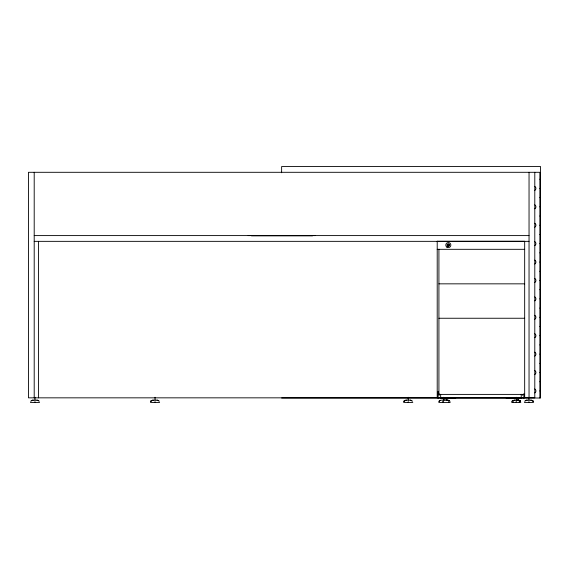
<?xml version="1.0" encoding="UTF-8"?>
<svg xmlns="http://www.w3.org/2000/svg" width="569" height="569" viewBox="0 0 569 569"><rect width="100%" height="100%" fill="white"/><g stroke="black" fill="none" stroke-linecap="round" stroke-linejoin="round"><path stroke-width="0.85" d="M441.352 397.404L441.224 397.838L441.032 397.475M450.755 397.404L450.627 397.838L450.435 397.475M452.739 397.631L453.408 397.838L438.23 397.525L438.393 398.001L438.23 397.525M453.059 397.567L452.931 397.994L453.187 397.525M521.218 394.317L521.218 398.172L521.346 397.525L506.389 397.525L506.687 398.016M518.352 397.838L518.544 397.475M511.844 401.486L512.932 400.427M30.676 401.309L31.515 400.469L32.981 400.156L36.971 400.156L38.436 400.469L39.268 401.309M150.742 401.309L151.574 400.469L150.742 401.309L151.574 400.469L153.047 400.156L157.03 400.156L158.495 400.469L159.334 401.309M403.912 401.309L404.751 400.469L403.912 401.309L404.751 400.469L406.216 400.156L410.206 400.156L411.671 400.469L412.504 401.309M439.048 401.309L439.887 400.469L439.048 401.309L439.887 400.469L441.352 400.156L447.903 400.156L449.396 400.661L450.036 401.486M511.936 401.309L512.769 400.469M524.654 401.309L525.493 400.469L526.958 400.156L530.941 400.156L532.406 400.469L533.245 401.309L532.406 400.469L533.245 401.309M439.147 393.748L438.422 394.481L439.147 395.213L439.88 394.481M523.196 394.481L522.47 395.213L521.737 394.481M440.662 394.317L440.662 398.172L440.662 397.738M455.193 397.959L455.712 397.994L455.492 397.688M539.86 179.207L540.55 179.207M539.86 188.41L540.55 188.41M539.86 197.614L540.55 197.614M539.86 206.824L540.55 206.824M539.86 216.028L540.55 216.028M539.86 225.232L540.55 225.232M539.86 234.442L540.55 234.442M34.204 235.594L529.042 235.594M437.198 241.256L524.668 241.256L524.668 397.852M34.204 241.348L529.042 241.348M539.86 243.646L540.55 243.646M437.198 249.314L524.668 249.314M539.86 252.856L540.55 252.856M539.86 262.06L540.55 262.06M539.86 271.264L540.55 271.264M539.86 280.474L540.55 280.474M438.919 283.839L524.668 283.839M539.86 289.678L540.55 289.678M539.86 298.881L540.55 298.881M539.86 308.092L540.55 308.092M539.86 317.296L540.55 317.296M438.919 318.249L524.668 318.249M539.86 326.506L540.55 326.506M539.86 335.71L540.55 335.71M539.86 344.914L540.55 344.914M539.86 354.124L540.55 354.124M539.86 363.328L540.55 363.328M539.86 372.539L540.55 372.539M539.86 381.742L540.55 381.742M539.86 390.946L540.55 390.946M524.668 394.402L438.919 394.402L438.919 249.314M438.094 397.681L523.85 397.681M281.627 398.008L528.338 398.008M529.91 398.008L540.55 398.008L540.55 166.546L281.627 166.546L281.627 172.756M440.662 398.172L442.412 398.165M444.083 398.172L455.328 398.165M506.687 397.738L506.168 397.994L515.237 398.172M516.88 398.165L521.218 398.172M513.978 400.156L518.48 400.156L519.974 400.661L520.621 401.486M30.37 402.454L39.574 402.454M150.436 402.454L159.64 402.454M403.606 402.454L412.81 402.454M438.742 402.454L450.243 402.454M511.631 402.454L520.834 402.454M524.348 402.454L533.551 402.454M506.552 398.165L506.389 397.525M447.739 400.156L449.396 400.661L448.941 400.427M447.383 400.156L449.261 400.825L448.557 400.54M518.067 400.156L519.846 400.825L519.063 400.427M518.821 400.469L519.639 400.825L518.224 400.156L519.689 400.469L520.528 401.309M518.352 397.994L518.224 397.404M508.857 397.639L508.949 397.994M508.821 397.404L508.857 397.802M539.86 398.008L539.86 172.3L28.45 172.3L28.45 397.838L534.796 397.838L534.796 172.3M529.042 172.3L529.042 397.838M528.95 397.276L528.95 400.156M528.95 401.572L528.95 402.454M523.85 393.677L523.85 398.016M517.043 397.575L517.043 398.172M517.001 398.713L517.001 400.156M516.232 397.276L516.232 402.454M446.416 398.713L446.416 400.156M444.88 398.713L444.88 400.156M444.161 397.575L444.161 398.016M443.343 397.276L443.343 402.454M442.533 397.575L442.533 398.016M438.094 391.28L438.094 398.016M437.212 241.256L437.212 397.852M408.208 397.276L408.208 400.156M408.208 401.572L408.208 402.454M315.126 235.594L248.155 235.594M311.762 235.431L311.762 235.822L251.47 235.822L251.47 235.431M155.038 397.276L155.038 400.156M155.038 401.572L155.038 402.454M38.578 241.348L38.578 397.838M34.972 397.276L34.972 400.156M34.972 401.572L34.972 402.454M34.204 172.3L34.204 397.838M517.769 400.156A2.304 1.536 -90 0 1 518.359 400.327M519.191 401.572A2.304 1.536 -90 0 1 519.305 402.454M513.153 402.454A2.304 1.536 -90 0 1 513.274 401.572M513.608 400.825A2.304 1.536 -90 0 1 514.689 400.156M447.184 400.156A2.304 1.536 -90 0 1 447.775 400.327M448.607 401.572A2.304 1.536 -90 0 1 448.728 402.454M442.575 402.454A2.304 1.536 -90 0 1 442.689 401.572M534.796 186.419A2.304 2.304 0 0 1 534.796 190.402M534.796 204.826A2.304 2.304 0 0 1 534.796 208.816M534.796 223.24A2.304 2.304 0 0 1 534.796 227.23M534.796 241.654A2.304 2.304 0 0 1 534.796 245.637M534.796 260.069A2.304 2.304 0 0 1 534.796 264.052M534.796 278.476A2.304 2.304 0 0 1 534.796 282.466M534.796 296.89A2.304 2.304 0 0 1 534.796 300.88M534.796 315.304A2.304 2.304 0 0 1 534.796 319.287M534.796 333.719A2.304 2.304 0 0 1 534.796 337.702M534.796 352.133A2.304 2.304 0 0 1 534.796 356.116M534.796 370.54A2.304 2.304 0 0 1 534.796 374.53M534.796 388.954A2.304 2.304 0 0 1 534.796 392.944M251.093 235.545L251.093 235.545M32.981 400.156L31.551 400.768L32.981 400.156M153.047 400.156L151.61 400.768L153.047 400.156M406.216 400.156L404.787 400.768L406.216 400.156M526.958 400.156L525.528 400.768L526.958 400.156M312.253 235.822L311.862 235.431L312.253 235.822M448.863 244.35L447.796 244.35L447.796 245.893L448.863 245.893L448.863 244.35M519.525 400.427L518.323 400.156L519.974 400.661L519.525 400.427M532.378 400.761L530.941 400.156L532.371 400.768M411.643 400.761L410.206 400.156L411.636 400.768M158.467 400.761L157.03 400.156L158.459 400.768M38.408 400.761L36.971 400.156L38.4 400.768M447.618 246.107A1.245 1.245 0 0 0 449.567 245.196A1.245 1.245 0 0 0 447.803 243.959A1.245 1.245 0 0 0 447.618 246.107M446.878 247.166A2.532 2.532 0 0 0 450.854 245.303A2.532 2.532 0 0 0 447.255 242.792A2.532 2.532 0 0 0 446.878 247.166"/></g></svg>
